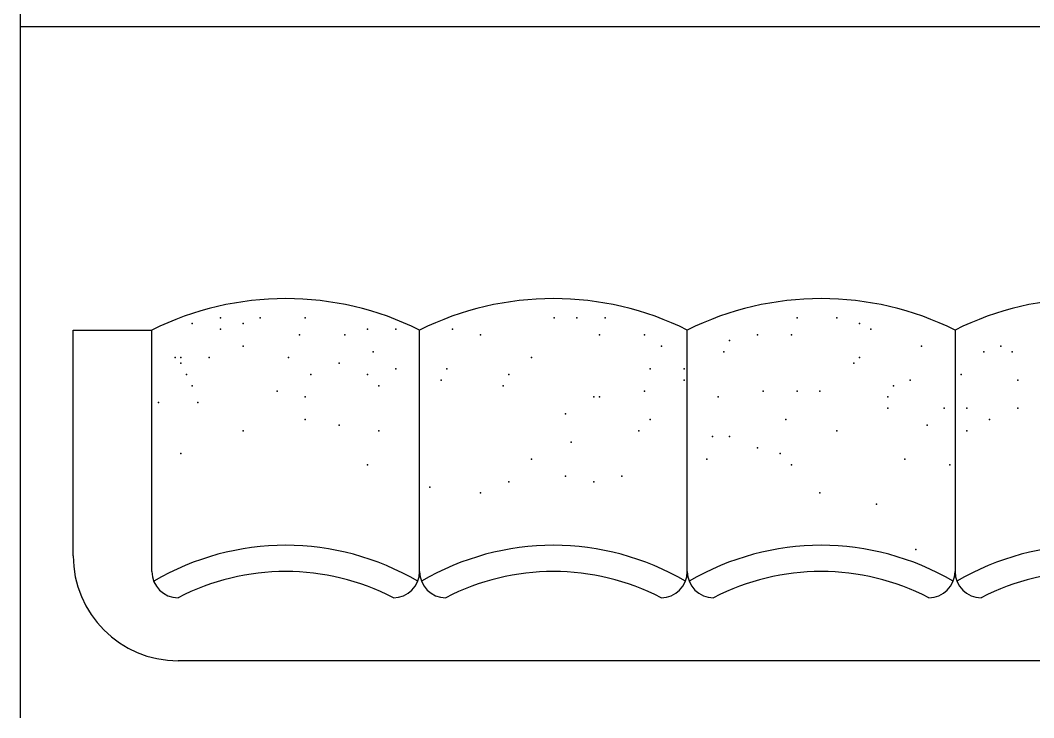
# Model space of a CAD drawing. Header units: inches. Extents: x 10.2 to 52.7, y 13.8 to 38.6.
# Drawn here: x 39.012 to 40.942, y 24.907 to 26.236 of the extents above; entities that cross this region are included whole.
import ezdxf

# ---------------------------------------------------------------- set-up
doc = ezdxf.new("R2010")
doc.units = ezdxf.units.IN
doc.header["$MEASUREMENT"] = 0
doc.layers.add('02', color=2, linetype='Continuous')

msp = doc.modelspace()

# ---------------------------------------------------------------- linework, layer by layer
at = {"layer": '02'}
for p, q in [((39.0117, 27.5398), (39.0117, 24.9068)), ((40.9617, 26.2233), (39.0117, 26.2233)), ((39.1125, 25.2154), (39.1125, 25.6454)), ((39.1125, 25.6454), (39.2625, 25.6454)), ((39.2625, 25.1854), (39.2625, 25.6454)), ((39.7725, 25.1854), (39.7725, 25.6454)), ((40.2825, 25.1854), (40.2825, 25.6454)), ((40.7925, 25.6454), (40.7925, 25.1854)), ((41.7164, 25.0154), (39.3125, 25.0154))]:
    msp.add_line(p, q, dxfattribs=at)
for centre, radius, start, end in [((39.5175, 25.1335), 0.5719, 63.519, 116.481), ((40.0275, 25.1335), 0.5719, 63.519, 116.481), ((40.5375, 25.1335), 0.5719, 63.519, 116.481), ((41.0475, 25.1335), 0.5719, 63.519, 116.481), ((39.5175, 24.7401), 0.4952, 59.4911, 120.5089), ((40.0275, 24.7401), 0.4952, 59.4911, 120.5089), ((40.5375, 24.7401), 0.4952, 59.4911, 120.5089), ((41.0475, 24.7401), 0.4952, 59.4911, 120.5089), ((39.3125, 25.2154), 0.2, 180, 270), ((39.3125, 25.1854), 0.05, 180, 270), ((39.5175, 24.7401), 0.4452, 62.5861, 117.4139), ((39.7225, 25.1854), 0.05, 270, 0), ((39.8225, 25.1854), 0.05, 180, 270), ((40.0275, 24.7401), 0.4452, 62.5861, 117.4139), ((40.2325, 25.1854), 0.05, 270, 0), ((40.3325, 25.1854), 0.05, 180, 270), ((40.5375, 24.7401), 0.4452, 62.5861, 117.4139), ((40.7425, 25.1854), 0.05, 270, 0), ((40.8425, 25.1854), 0.05, 180, 270), ((41.0475, 24.7401), 0.4452, 62.5861, 117.4139)]:
    msp.add_arc(centre, radius, start, end, dxfattribs=at)
for p in [(39.3932, 25.6687), (39.4686, 25.6687), (39.5548, 25.6687), (40.0288, 25.6687), (40.0718, 25.6687), (40.1257, 25.6687), (40.4919, 25.6687), (40.5673, 25.6687), (39.3394, 25.6579), (39.3932, 25.6472), (39.4363, 25.6579), (39.6733, 25.6472), (39.7272, 25.6472), (39.8349, 25.6472), (40.6104, 25.6579), (40.6319, 25.6472), (39.544, 25.6364), (39.6302, 25.6364), (39.8887, 25.6364), (40.1149, 25.6364), (40.2011, 25.6364), (40.3627, 25.6256), (40.4165, 25.6364), (40.4811, 25.6364), (39.4363, 25.6149), (39.6841, 25.6041), (40.2334, 25.6149), (40.3519, 25.6041), (40.7289, 25.6149), (40.8474, 25.6041), (40.8797, 25.6149), (40.9012, 25.6041), (39.3071, 25.5934), (39.3178, 25.5934), (39.3178, 25.5826), (39.3717, 25.5934), (39.5225, 25.5934), (39.6194, 25.5826), (39.9857, 25.5934), (40.5996, 25.5826), (40.6104, 25.5934), (39.7272, 25.5718), (39.8241, 25.5718), (40.2119, 25.5718), (40.2765, 25.5718), (39.3286, 25.5611), (39.5656, 25.5611), (39.6733, 25.5611), (39.8133, 25.5503), (39.9426, 25.5611), (40.2765, 25.5503), (40.7073, 25.5503), (40.8043, 25.5611), (40.912, 25.5503), (39.3394, 25.5395), (39.501, 25.5288), (39.6948, 25.5395), (39.9318, 25.5395), (40.2011, 25.5288), (40.4273, 25.5288), (40.4919, 25.5288), (40.535, 25.5288), (40.675, 25.5395), (39.2748, 25.5072), (39.3502, 25.5072), (39.5548, 25.518), (40.1041, 25.518), (40.1149, 25.518), (40.3411, 25.518), (40.6643, 25.518), (40.0503, 25.4857), (40.6643, 25.4965), (40.772, 25.4965), (40.8151, 25.4965), (40.912, 25.4965), (39.5548, 25.475), (40.2119, 25.475), (40.4704, 25.475), (40.8581, 25.475), (39.4363, 25.4534), (39.6194, 25.4642), (39.6948, 25.4534), (40.1903, 25.4534), (40.5673, 25.4534), (40.7397, 25.4642), (40.8151, 25.4534), (40.0611, 25.4319), (40.3303, 25.4427), (40.3627, 25.4427), (39.3178, 25.4104), (40.4165, 25.4211), (40.4596, 25.4104), (39.9857, 25.3996), (40.3196, 25.3996), (40.6966, 25.3996), (39.6733, 25.3888), (40.4811, 25.3888), (40.7827, 25.3888), (39.9426, 25.3565), (40.0503, 25.3673), (40.1041, 25.3565), (40.158, 25.3673), (39.7918, 25.3458), (39.8887, 25.335), (40.535, 25.335), (40.6427, 25.3135), (40.7181, 25.2274)]:
    msp.add_point(p, dxfattribs=at)

doc.saveas('drawing.dxf')
